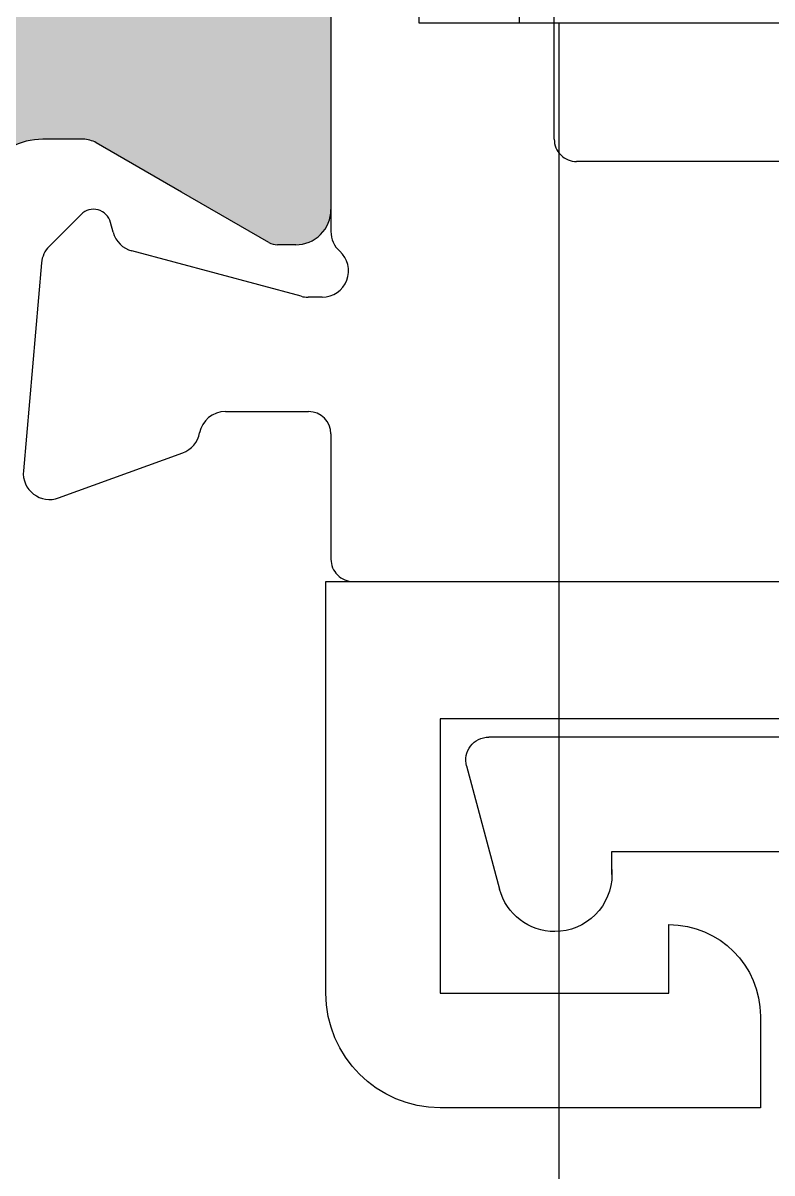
# Model space of a CAD drawing. Extents: x -82 to 113, y -82 to 93.
# Drawn here: x 28.257 to 28.592, y 78.329 to 78.844 of the extents above; entities that cross this region are included whole.
import ezdxf

# ---------------------------------------------------------------- set-up
doc = ezdxf.new("R2010")
doc.units = 0
doc.header["$MEASUREMENT"] = 0
doc.layers.get('0').update_dxf_attribs({"linetype": 'CONTINUOUS'})
for name, color, linetype in [('HANDLE_SET', 7, 'CONTINUOUS'), ('I-Strut', 7, 'CONTINUOUS'), ('INERTIA', 7, 'CONTINUOUS'), ('SEAL', 7, 'CONTINUOUS'), ('TEXT', 7, 'CONTINUOUS'), ('VENT', 5, 'CONTINUOUS')]:
    doc.layers.add(name, color=color, linetype=linetype)

# ---------------------------------------------------------------- blocks, each defined once
blk = doc.blocks.new('dghdg')
at = {"layer": 'SEAL'}
for p, q in [((515.6553233432419, 43.96729015307903), (515.6456767261951, 44.15135857152163)), ((514.5117637570795, 44.03040839397193), (515.597763437764, 44.0873232255387)), ((515.597763437764, 44.0873232255387), (515.6041945336591, 43.96461060571141)), ((514.5448026627644, 44.02390588523193), (515.5765362073635, 44.0779767491162)), ((515.5870891072782, 44.06562200147211), (515.5752125021162, 44.00974868754915)), ((515.524071261721, 44.02395691370977), (515.4064307212459, 44.01779163422982)), ((515.5246071819129, 44.01373094727388), (515.524071261721, 44.02395691370977)), ((515.5019328241069, 43.95925129660809), (515.5003250635311, 43.98992919591576)), ((515.6041945336591, 43.96461060571141), (515.5019328241069, 43.95925129660809)), ((515.46156584756, 43.94688272559316), (515.4637095819197, 43.90597783725297)), ((515.4637095819197, 43.90597783725297), (515.6068731120221, 43.91348071993995))]:
    blk.add_line(p, q, dxfattribs=at)
for centre, radius, start, end in [((515.5770721811474, 44.06774976008366), 0.01024, 348.0029410000002, 93.0000000000007), ((515.5501720980026, 44.0150707477537), 0.02559999999999999, 178.00058, 183), ((515.5501720980026, 44.0150707477537), 0.02559999999999999, 183, 273.0000000000007), ((515.5501720980026, 44.0150707477537), 0.02559999999999999, 273.0000000000007, 347.999454), ((515.5024697133035, 43.94902640636086), 0.04095999999999999, 93.00136499999935, 183), ((515.6041935110625, 43.96461055211939), 0.05119999999999999, 273.0000000000007, 3.000000000000006)]:
    blk.add_arc(centre, radius, start, end, dxfattribs=at)
at = {"layer": 'TEXT'}
blk.add_line((515.6456767261952, 44.15135857152164), (514.4574194263452, 44.08908464521963), dxfattribs=at)
blk = doc.blocks.new('FGSFG FG')
at = {"layer": 'HANDLE_SET', "color": 7}
blk.add_line((-67.33218615209427, 44.74863545115808), (-67.33218615209427, 43.99863545115809), dxfattribs=at)
at = {"layer": 'INERTIA', "color": 7}
for p, q in [((-67.31468615209425, 44.74863545115809), (-67.31468615209425, 45.09719840412938)), ((-67.26968615209425, 44.74863545115809), (-67.26968615209425, 45.09719840412938)), ((-67.72468615209425, 44.74863545115809), (-67.26968615209425, 44.74863545115809))]:
    blk.add_line(p, q, dxfattribs=at)
blk = doc.blocks.new('3203-1_Sash_Component')
for p, q in [((1.318985377848691, 3.063978293318272), (0.2999987975794511, 3.063978293318272)), ((1.328985377848692, 2.997907720501709), (1.328985377848692, 3.053978293318273)), ((1.450914591107601, 3.026580339546805), (1.395378081605184, 3.0063572344339)), ((1.458587487560333, 2.921331609496243), (1.466720662942105, 3.014455694141312)), ((1.376226670765316, 2.987914832247335), (1.338986883168143, 2.987909226047642)), ((1.332931236469829, 2.936731876766722), (1.33924972538777, 2.936732827972897)), ((1.342306425142777, 2.936330873947619), (1.41813628309141, 2.916024559538934)), ((1.440856950991172, 2.89968766938575), (1.455174476833388, 2.914009506691351)), ((1.329021827635909, 2.755785806855166), (1.32899901576722, 2.907316107891526)), ((1.426488433787011, 2.90767492318441), (1.427684135498719, 2.903215189287104)), ((0.07199880475264919, 2.875992173670003), (1.218999015767196, 2.875992173670003)), ((1.228999015767197, 2.865992173670003), (1.228999015767197, 2.515146343128792))]:
    blk.add_line(p, q)
for centre, radius, start, end in [((1.318985377848692, 3.053978293318272), 0.01000000000000068, 5.088887490341284e-12, 90.0000000000051), ((1.45495550151945, 3.015483227690998), 0.01180994701498999, 355.0086254939746, 110.0086254930913), ((1.399418992017494, 2.995260122578733), 0.01180994701454708, 110.0086254962562, 169.1043422199005), ((1.338985377735451, 2.997909225934401), 0.0100000000000752, 180.0086254939934, 270.0086254939934), ((1.376224892857369, 2.999724779128252), 0.01180994701474295, 270.0086254935788, 349.1043422167243), ((1.332933014377911, 2.924921929885811), 0.01180994701473737, 90.00862549423049, 228.1983105989528), ((1.339251503294898, 2.924922881092086), 0.01180994701463785, 75.00862549016695, 90.00862548960055), ((1.446822326137332, 2.922359143046044), 0.0118099470153439, 315.0086254930003, 355.0086254935666), ((1.317189068885378, 2.907314329983049), 0.01180994701566834, 0.008625496144076459, 48.19831060066344), ((1.415081361243838, 2.904616566683053), 0.01180994701489345, 15.00862549199149, 75.00862549204133), ((1.435288850527317, 2.905254093621936), 0.007873298009905853, 195.0086254965178, 315.0086254934767), ((1.218999015767197, 2.865992173670002), 0.01000000000000068, 5.088887490341284e-12, 90.0000000000051)]:
    blk.add_arc(centre, radius, start, end)
blk = doc.blocks.new('25198-18.6mmX6.0mm_Std_I-Strut')
at = {"layer": 'I-Strut'}
h = blk.add_hatch(color=256, dxfattribs=at)
h.dxf.hatch_style = 1
h.paths.add_polyline_path([(0.1416084514616891, -0.005036498778142329, 0.2446984432290934), (0.1319334273263682, 0), (-0.1319334273263682, 0, 0.2446984432290932), (-0.1416084514616891, -0.005036498778142329), (-0.2113792829463875, -0.1046795726918015, -0.2446984432324435), (-0.2371793473076104, -0.1181102361001649), (-0.2551635538026721, -0.1181102360999375, -0.1316524975849352), (-0.2610690656074627, -0.116527858980902), (-0.2992125981199933, -0.09450568021679828), (-0.3383303082572257, -0.07192105973926413, 0.1316524975860375), (-0.3422673161270444, -0.07086614165996252), (-0.3503937004299473, -0.07086614165996252, 0.4142135623714035), (-0.3661417319100337, -0.086614173139958), (-0.3661417319101474, -0.1062992124900575), (-0.3661417319101474, -0.2007874013700075), (-0.3661417319101474, -0.2204724407198455, 0.4142135623648995), (-0.3503937004305585, -0.2362204721998751), (-0.3422673161271511, -0.2362204722001024, 0.1316524975949042), (-0.338330308256853, -0.2351655541207169), (-0.2992125981199933, -0.2125809336430393), (-0.2692913383081518, -0.195305886236247, -0.1316524975851423), (-0.2456692910885956, -0.1889763777601274), (-0.2140001204354727, -0.1889763777599001, 0.2446984432270878), (-0.1817500399848497, -0.172188048499519), (-0.1170455465549693, -0.07978045518040988, -0.24469844322899), (-0.08479546610401711, -0.06299212592000458), (0.08479546610401711, -0.06299212592000458, -0.2446984432292089), (0.117045546554988, -0.07978045518043653), (0.18175003998475, -0.1721880484995389, 0.2446984432273065), (0.2140001204353023, -0.1889763777599001), (0.2456692910885957, -0.1889763777601275, -0.1316524975856055), (0.2692913383082263, -0.19530588623629), (0.3383303082568625, -0.2351655541207224, 0.1316524975945482), (0.342267316127151, -0.2362204722001024), (0.3503937004304448, -0.2362204721998751, 0.4142135623648996), (0.3661417319099201, -0.2204724407199592), (0.3661417319099201, -0.2007874013700075), (0.3661417319099201, -0.1062992124900575), (0.3661417319100337, -0.08661417314013989, 0.4142135623747866), (0.3503937004299473, -0.07086614165996252), (0.3422673161269307, -0.07086614165996252, 0.1316524975875666), (0.3383303082568589, -0.07192105973934465), (0.261069065607602, -0.1165278589808872, -0.1316524975843518), (0.2551635538027288, -0.1181102360999375), (0.2371793473076103, -0.1181102361001649, -0.2446984432324437), (0.2113792829463874, -0.1046795726918015)])
for p, q in [((-0.1319334273264303, 0), (0.1319334273264303, 0)), ((-0.2113792829463819, -0.1046795726917935), (-0.1416084514617069, -0.005036498778167697)), ((0.1416084514617069, -0.005036498778167697), (0.2113792829463819, -0.1046795726917935)), ((0.08479546610396937, -0.06299212592000458), (-0.08479546610396937, -0.06299212592000458)), ((-0.3503937004300042, -0.07086614165996252), (-0.3422673161267085, -0.07086614165996252)), ((-0.3383303082569, -0.07192105973945218), (-0.2992125981199933, -0.09450568021679828)), ((0.2610690656073302, -0.1165278589810441), (0.3383303082566727, -0.07192105973945218)), ((0.3422673161267085, -0.07086614165996252), (0.3503937004300042, -0.07086614165996252)), ((-0.1170455465548912, -0.0797804551802983), (-0.1817500399849905, -0.17218804849972)), ((0.1817500399848768, -0.17218804849972), (0.1170455465548912, -0.0797804551802983)), ((-0.3661417319101474, -0.1062992124900575), (-0.3661417319100337, -0.08661417314010578)), ((0.3661417319100337, -0.08661417314010578), (0.3661417319099201, -0.1062992124900575)), ((-0.2992125981199933, -0.09450568021679828), (-0.2610690656072165, -0.1165278589810441)), ((-0.3661417319101474, -0.2007874013700075), (-0.3661417319101474, -0.1062992124900575)), ((0.3661417319099201, -0.1062992124900575), (0.3661417319099201, -0.2007874013700075)), ((-0.2551635538022765, -0.1181102360999375), (-0.2371793473071193, -0.1181102361001649)), ((0.2371793473071193, -0.1181102361001649), (0.2551635538022765, -0.1181102360999375)), ((-0.2140001204359123, -0.1889763777599001), (-0.2456692910880065, -0.1889763777601274)), ((0.2456692910880065, -0.1889763777601274), (0.2140001204356849, -0.1889763777599001)), ((-0.269291338307994, -0.1953058862361559), (-0.2992125981199933, -0.2125809336430393)), ((0.3383303082566727, -0.2351655541206128), (0.269291338307994, -0.1953058862361559)), ((-0.3661417319101474, -0.2204724407199592), (-0.3661417319101474, -0.2007874013700075)), ((0.3661417319099201, -0.2007874013700075), (0.3661417319099201, -0.2204724407199592)), ((-0.2992125981199933, -0.2125809336430393), (-0.3383303082566727, -0.2351655541206128)), ((-0.3422673161267085, -0.2362204722001024), (-0.3503937004300042, -0.2362204721998751)), ((0.3503937004300042, -0.2362204721998751), (0.3422673161267085, -0.2362204722001024))]:
    blk.add_line(p, q, dxfattribs=at)
for centre, radius, start, end in [((-0.1319334273263682, -0.01181102361005168), 0.01181102361005168, 90.0000000003013, 145.000000000163), ((0.1319334273263682, -0.01181102361005168), 0.01181102361005168, 34.99999999983698, 89.99999999969867), ((-0.08479546610401711, -0.1023622046200442), 0.03937007870003964, 89.99999999993052, 144.9999999997922), ((0.08479546610401711, -0.1023622046200443), 0.03937007870003966, 35.00000000020781, 90.00000000006948), ((-0.3503937004299473, -0.08661417314004893), 0.01574803148008641, 90.0000000002068, 180.0000000002068), ((-0.3422673161270444, -0.07874015739967277), 0.00787401573971025, 59.99999999756967, 89.99999999755556), ((0.3422673161269307, -0.07874015740009704), 0.007874015740134533, 90.00000000161735, 120.0000000016033), ((0.3503937004299473, -0.08661417314004893), 0.01574803148008641, 359.9999999997931, 89.99999999979319), ((-0.2371793473072122, -0.08661417314006498), 0.03149606296009994, 270.0000000001689, 325.0000000000306), ((0.2371793473072121, -0.08661417314006498), 0.03149606296009991, 214.9999999999694, 269.9999999998311), ((-0.2551635538025228, -0.1062992124901184), 0.01181102360981912, 240.0000000012085, 270.0000000011944), ((0.2551635538025796, -0.1062992124899063), 0.01181102361003125, 269.9999999985297, 299.9999999985156), ((-0.2140001204357554, -0.1496062990599172), 0.03937007869998282, 269.9999999997716, 324.9999999996333), ((0.2140001204355849, -0.1496062990600264), 0.03937007869987362, 215.0000000002839, 270.0000000001455), ((-0.2456692910882565, -0.2362204722000556), 0.04724409443992818, 89.99999999969685, 119.9999999996827), ((0.2456692910882565, -0.2362204722000556), 0.04724409443992816, 60.00000000031731, 90.00000000030322), ((-0.3503937004301179, -0.2204724407198455), 0.01574803148002957, 180.0000000004136, 270.0000000004136), ((0.3503937004300042, -0.2204724407199592), 0.01574803147991588, 270, 0), ((-0.3422673161269307, -0.2283464564599679), 0.00787401574013453, 270.0000000016172, 300.0000000016031), ((0.3422673161269307, -0.2283464564599679), 0.007874015740134528, 239.9999999983968, 269.9999999983826)]:
    blk.add_arc(centre, radius, start, end, dxfattribs=at)
blk = doc.blocks.new('3203_Sash_Assembly')
for name, p in [('3203-1_Sash_Component', (0, 0)), ('25198-18.6mmX6.0mm_Std_I-Strut', (1.695129034549762, 2.984144967811972))]:
    blk.add_blockref(name, p)

msp = doc.modelspace()

# ---------------------------------------------------------------- block references
at = {"layer": 'INERTIA', "color": 7, "xscale": -1}
msp.add_blockref('FGSFG FG', (-38.83553778897523, 34.0954017323952), dxfattribs=at)
at = {"layer": 'INERTIA', "color": 7, "xscale": -1, "rotation": 2.999999999999989}
msp.add_blockref('dghdg', (545.6421121336948, 61.49000996884961), dxfattribs=at)
at = {"layer": 'VENT', "rotation": 180}
msp.add_blockref('3203_Sash_Assembly', (29.72364852355036, 81.6580293572233), dxfattribs=at)

doc.saveas('drawing.dxf')
